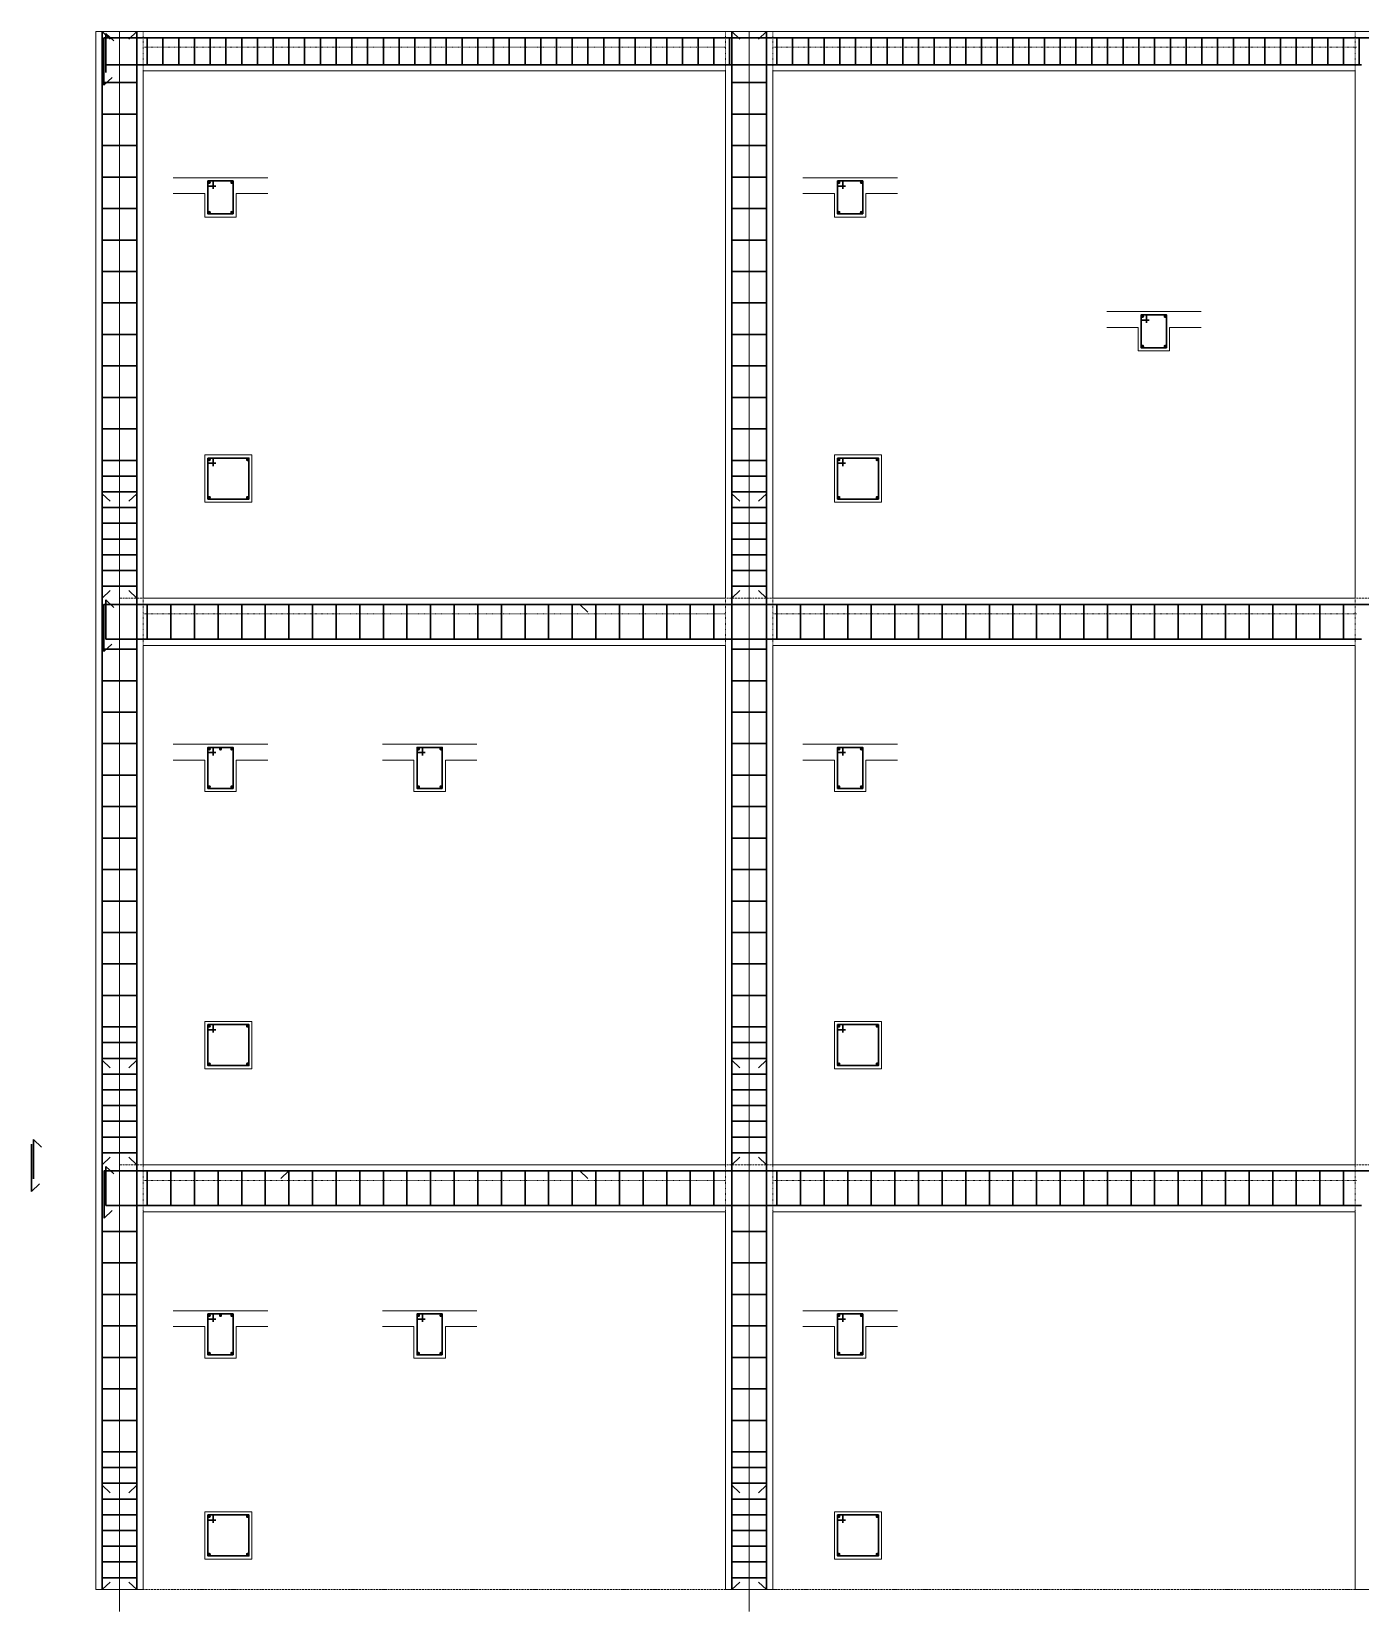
# Model space of a CAD drawing. Header units: millimetres. Extents: x 2451 to 189599, y 100744 to 200848.
# Drawn here: x 79424 to 87866, y 119970 to 130009 of the extents above; entities that cross this region are included whole.
import ezdxf

# ---------------------------------------------------------------- set-up
doc = ezdxf.new("R2010")
doc.units = ezdxf.units.MM
doc.linetypes.add('ACAD_ISO03W100', pattern=[30, 12, -18])
doc.linetypes.add('ACAD_ISO10W100', pattern=[18, 12, -3, 0, -3])
for name, color, linetype, lineweight in [('NÉT KHUẤT KC', 4, 'Continuous', 9), ('NÉT THẤY KC', 7, 'Continuous', 20), ('NÉT ĐẬM Cốt thép - các nét cần nhấn mạnh', 1, 'Continuous', 30), ('TEXT NHỎ KC Dim - Ghi chú', 3, 'Continuous', 18), ('TRUC', 24, 'Continuous', 0)]:
    doc.layers.add(name, color=color, linetype=linetype, lineweight=lineweight)

# ---------------------------------------------------------------- blocks, each defined once
blk = doc.blocks.new('A$Ca5e4a220')
at = {"layer": 'NÉT ĐẬM Cốt thép - các nét cần nhấn mạnh'}
for p, q in [((51, 9900), (0, 9852)), ((51, 9900), (51, 0)), ((51, 0), (0, 48))]:
    blk.add_line(p, q, dxfattribs=at)
blk = doc.blocks.new('*U1143')
at = {"layer": 'NÉT ĐẬM Cốt thép - các nét cần nhấn mạnh'}
blk.add_line((-110, 0), (110, 0), dxfattribs=at)
blk = doc.blocks.new('*U1144')
at = {"layer": 'NÉT ĐẬM Cốt thép - các nét cần nhấn mạnh', "color": 0, "linetype": 'ByBlock', "lineweight": -2, "transparency": 16777216}
for p in [(0, 2200), (0, 2000), (0, 1800), (0, 1600), (0, 1400), (0, 1200), (0, 1000), (0, 800), (0, 600), (0, 400), (0, 200), (0, 0)]:
    blk.add_blockref('*U1143', p, dxfattribs=at)
blk = doc.blocks.new('*U1145')
at = {"layer": 'NÉT ĐẬM Cốt thép - các nét cần nhấn mạnh'}
blk.add_line((-110, 0), (110, 0), dxfattribs=at)
blk = doc.blocks.new('*U1054')
at = {"layer": 'NÉT ĐẬM Cốt thép - các nét cần nhấn mạnh', "color": 0, "linetype": 'ByBlock', "lineweight": -2, "transparency": 16777216}
for p in [(0, 600), (0, 400), (0, 200), (0, 0)]:
    blk.add_blockref('*U1145', p, dxfattribs=at)
blk = doc.blocks.new('*U1055')
at = {"layer": 'NÉT ĐẬM Cốt thép - các nét cần nhấn mạnh'}
blk.add_line((-110, 0), (110, 0), dxfattribs=at)
blk = doc.blocks.new('*U1056')
at = {"layer": 'NÉT ĐẬM Cốt thép - các nét cần nhấn mạnh', "color": 0, "linetype": 'ByBlock', "lineweight": -2, "transparency": 16777216}
for p in [(0, 3200), (0, 3000), (0, 2800), (0, 2600), (0, 2400), (0, 2200), (0, 2000), (0, 1800), (0, 1600), (0, 1400), (0, 1200), (0, 1000), (0, 800), (0, 600), (0, 400), (0, 200), (0, 0)]:
    blk.add_blockref('*U1055', p, dxfattribs=at)
blk = doc.blocks.new('*U1057')
at = {"layer": 'NÉT ĐẬM Cốt thép - các nét cần nhấn mạnh'}
blk.add_line((-110, 0), (110, 0), dxfattribs=at)
blk = doc.blocks.new('*U1058')
at = {"layer": 'NÉT ĐẬM Cốt thép - các nét cần nhấn mạnh', "color": 0, "linetype": 'ByBlock', "lineweight": -2, "transparency": 16777216}
for p in [(0, 600), (0, 400), (0, 200), (0, 0)]:
    blk.add_blockref('*U1057', p, dxfattribs=at)
blk = doc.blocks.new('*U1059')
at = {"layer": 'NÉT ĐẬM Cốt thép - các nét cần nhấn mạnh'}
blk.add_line((-110, 0), (110, 0), dxfattribs=at)
blk = doc.blocks.new('*U1060')
at = {"layer": 'NÉT ĐẬM Cốt thép - các nét cần nhấn mạnh', "color": 0, "linetype": 'ByBlock', "lineweight": -2, "transparency": 16777216}
for p in [(0, 3200), (0, 3000), (0, 2800), (0, 2600), (0, 2400), (0, 2200), (0, 2000), (0, 1800), (0, 1600), (0, 1400), (0, 1200), (0, 1000), (0, 800), (0, 600), (0, 400), (0, 200), (0, 0)]:
    blk.add_blockref('*U1059', p, dxfattribs=at)
blk = doc.blocks.new('*U1061')
at = {"layer": 'NÉT ĐẬM Cốt thép - các nét cần nhấn mạnh'}
blk.add_line((-110, 0), (110, 0), dxfattribs=at)
blk = doc.blocks.new('*U1062')
at = {"layer": 'NÉT ĐẬM Cốt thép - các nét cần nhấn mạnh', "color": 0, "linetype": 'ByBlock', "lineweight": -2, "transparency": 16777216}
for p in [(0, 600), (0, 400), (0, 200), (0, 0)]:
    blk.add_blockref('*U1061', p, dxfattribs=at)
blk = doc.blocks.new('*U1063')
at = {"layer": 'NÉT ĐẬM Cốt thép - các nét cần nhấn mạnh'}
blk.add_line((-110, 0), (110, 0), dxfattribs=at)
blk = doc.blocks.new('*U1064')
at = {"layer": 'NÉT ĐẬM Cốt thép - các nét cần nhấn mạnh', "color": 0, "linetype": 'ByBlock', "lineweight": -2, "transparency": 16777216}
for p in [(0, 2200), (0, 2000), (0, 1800), (0, 1600), (0, 1400), (0, 1200), (0, 1000), (0, 800), (0, 600), (0, 400), (0, 200), (0, 0)]:
    blk.add_blockref('*U1063', p, dxfattribs=at)
blk = doc.blocks.new('*U1065')
at = {"layer": 'NÉT ĐẬM Cốt thép - các nét cần nhấn mạnh'}
blk.add_line((-110, 0), (110, 0), dxfattribs=at)
blk = doc.blocks.new('*U1066')
at = {"layer": 'NÉT ĐẬM Cốt thép - các nét cần nhấn mạnh', "color": 0, "linetype": 'ByBlock', "lineweight": -2, "transparency": 16777216}
for p in [(0, 600), (0, 400), (0, 200), (0, 0)]:
    blk.add_blockref('*U1065', p, dxfattribs=at)
blk = doc.blocks.new('*U1042')
at = {"layer": 'NÉT ĐẬM Cốt thép - các nét cần nhấn mạnh'}
blk.add_line((-110, 0), (110, 0), dxfattribs=at)
blk = doc.blocks.new('*U1043')
at = {"layer": 'NÉT ĐẬM Cốt thép - các nét cần nhấn mạnh', "color": 0, "linetype": 'ByBlock', "lineweight": -2, "transparency": 16777216}
for p in [(0, 3200), (0, 3000), (0, 2800), (0, 2600), (0, 2400), (0, 2200), (0, 2000), (0, 1800), (0, 1600), (0, 1400), (0, 1200), (0, 1000), (0, 800), (0, 600), (0, 400), (0, 200), (0, 0)]:
    blk.add_blockref('*U1042', p, dxfattribs=at)
blk = doc.blocks.new('*U1044')
at = {"layer": 'NÉT ĐẬM Cốt thép - các nét cần nhấn mạnh'}
blk.add_line((-110, 0), (110, 0), dxfattribs=at)
blk = doc.blocks.new('*U1045')
at = {"layer": 'NÉT ĐẬM Cốt thép - các nét cần nhấn mạnh', "color": 0, "linetype": 'ByBlock', "lineweight": -2, "transparency": 16777216}
for p in [(0, 600), (0, 400), (0, 200), (0, 0)]:
    blk.add_blockref('*U1044', p, dxfattribs=at)
blk = doc.blocks.new('*U1067')
at = {"layer": 'NÉT ĐẬM Cốt thép - các nét cần nhấn mạnh'}
blk.add_line((-110, 0), (110, 0), dxfattribs=at)
blk = doc.blocks.new('*U1068')
at = {"layer": 'NÉT ĐẬM Cốt thép - các nét cần nhấn mạnh', "color": 0, "linetype": 'ByBlock', "lineweight": -2, "transparency": 16777216}
for p in [(0, 3200), (0, 3000), (0, 2800), (0, 2600), (0, 2400), (0, 2200), (0, 2000), (0, 1800), (0, 1600), (0, 1400), (0, 1200), (0, 1000), (0, 800), (0, 600), (0, 400), (0, 200), (0, 0)]:
    blk.add_blockref('*U1067', p, dxfattribs=at)
blk = doc.blocks.new('*U1040')
at = {"layer": 'NÉT ĐẬM Cốt thép - các nét cần nhấn mạnh'}
blk.add_line((-110, 0), (110, 0), dxfattribs=at)
blk = doc.blocks.new('*U1041')
at = {"layer": 'NÉT ĐẬM Cốt thép - các nét cần nhấn mạnh', "color": 0, "linetype": 'ByBlock', "lineweight": -2, "transparency": 16777216}
for p in [(0, 600), (0, 400), (0, 200), (0, 0)]:
    blk.add_blockref('*U1040', p, dxfattribs=at)
blk = doc.blocks.new('*U997')
at = {"layer": 'NÉT ĐẬM Cốt thép - các nét cần nhấn mạnh'}
blk.add_line((-110, 0), (110, 0), dxfattribs=at)
blk = doc.blocks.new('*U1005')
at = {"layer": 'NÉT ĐẬM Cốt thép - các nét cần nhấn mạnh', "color": 0, "linetype": 'ByBlock', "lineweight": -2, "transparency": 16777216}
for p in [(0, 3600), (0, 3450), (0, 3300), (0, 3150), (0, 3000), (0, 2850), (0, 2700), (0, 2550), (0, 2400), (0, 2250), (0, 2100), (0, 1950), (0, 1800), (0, 1650), (0, 1500), (0, 1350), (0, 1200), (0, 1050), (0, 900), (0, 750), (0, 600), (0, 450), (0, 300), (0, 150), (0, 0)]:
    blk.add_blockref('*U997', p, dxfattribs=at)
blk = doc.blocks.new('*U1006')
at = {"layer": 'NÉT ĐẬM Cốt thép - các nét cần nhấn mạnh'}
blk.add_line((-110, 0), (110, 0), dxfattribs=at)
blk = doc.blocks.new('*U1007')
at = {"layer": 'NÉT ĐẬM Cốt thép - các nét cần nhấn mạnh', "color": 0, "linetype": 'ByBlock', "lineweight": -2, "transparency": 16777216}
for p in [(0, 3600), (0, 3450), (0, 3300), (0, 3150), (0, 3000), (0, 2850), (0, 2700), (0, 2550), (0, 2400), (0, 2250), (0, 2100), (0, 1950), (0, 1800), (0, 1650), (0, 1500), (0, 1350), (0, 1200), (0, 1050), (0, 900), (0, 750), (0, 600), (0, 450), (0, 300), (0, 150), (0, 0)]:
    blk.add_blockref('*U1006', p, dxfattribs=at)
blk = doc.blocks.new('*U1012')
at = {"layer": 'NÉT ĐẬM Cốt thép - các nét cần nhấn mạnh'}
blk.add_line((-110, 0), (110, 0), dxfattribs=at)
blk = doc.blocks.new('*U998')
at = {"layer": 'NÉT ĐẬM Cốt thép - các nét cần nhấn mạnh', "color": 0, "linetype": 'ByBlock', "lineweight": -2, "transparency": 16777216}
for p in [(0, 3600), (0, 3450), (0, 3300), (0, 3150), (0, 3000), (0, 2850), (0, 2700), (0, 2550), (0, 2400), (0, 2250), (0, 2100), (0, 1950), (0, 1800), (0, 1650), (0, 1500), (0, 1350), (0, 1200), (0, 1050), (0, 900), (0, 750), (0, 600), (0, 450), (0, 300), (0, 150), (0, 0)]:
    blk.add_blockref('*U1012', p, dxfattribs=at)
blk = doc.blocks.new('*U999')
at = {"layer": 'NÉT ĐẬM Cốt thép - các nét cần nhấn mạnh'}
blk.add_line((-110, 0), (110, 0), dxfattribs=at)
blk = doc.blocks.new('*U1000')
at = {"layer": 'NÉT ĐẬM Cốt thép - các nét cần nhấn mạnh', "color": 0, "linetype": 'ByBlock', "lineweight": -2, "transparency": 16777216}
for p in [(0, 3600), (0, 3450), (0, 3300), (0, 3150), (0, 3000), (0, 2850), (0, 2700), (0, 2550), (0, 2400), (0, 2250), (0, 2100), (0, 1950), (0, 1800), (0, 1650), (0, 1500), (0, 1350), (0, 1200), (0, 1050), (0, 900), (0, 750), (0, 600), (0, 450), (0, 300), (0, 150), (0, 0)]:
    blk.add_blockref('*U999', p, dxfattribs=at)
blk = doc.blocks.new('*U1003')
at = {"layer": 'NÉT ĐẬM Cốt thép - các nét cần nhấn mạnh'}
blk.add_line((-110, 0), (61, 0), dxfattribs=at)
blk = doc.blocks.new('*U1004')
at = {"layer": 'NÉT ĐẬM Cốt thép - các nét cần nhấn mạnh', "color": 0, "linetype": 'ByBlock', "lineweight": -2, "transparency": 16777216}
for p in [(0, 3700), (0, 3600), (0, 3500), (0, 3400), (0, 3300), (0, 3200), (0, 3100), (0, 3000), (0, 2900), (0, 2800), (0, 2700), (0, 2600), (0, 2500), (0, 2400), (0, 2300), (0, 2200), (0, 2100), (0, 2000), (0, 1900), (0, 1800), (0, 1700), (0, 1600), (0, 1500), (0, 1400), (0, 1300), (0, 1200), (0, 1100), (0, 1000), (0, 900), (0, 800), (0, 700), (0, 600), (0, 500), (0, 400), (0, 300), (0, 200), (0, 100), (0, 0)]:
    blk.add_blockref('*U1003', p, dxfattribs=at)
blk = doc.blocks.new('*U979')
at = {"layer": 'NÉT ĐẬM Cốt thép - các nét cần nhấn mạnh'}
blk.add_line((-110, 0), (61, 0), dxfattribs=at)
blk = doc.blocks.new('*U980')
at = {"layer": 'NÉT ĐẬM Cốt thép - các nét cần nhấn mạnh', "color": 0, "linetype": 'ByBlock', "lineweight": -2, "transparency": 16777216}
for p in [(0, 3700), (0, 3600), (0, 3500), (0, 3400), (0, 3300), (0, 3200), (0, 3100), (0, 3000), (0, 2900), (0, 2800), (0, 2700), (0, 2600), (0, 2500), (0, 2400), (0, 2300), (0, 2200), (0, 2100), (0, 2000), (0, 1900), (0, 1800), (0, 1700), (0, 1600), (0, 1500), (0, 1400), (0, 1300), (0, 1200), (0, 1100), (0, 1000), (0, 900), (0, 800), (0, 700), (0, 600), (0, 500), (0, 400), (0, 300), (0, 200), (0, 100), (0, 0)]:
    blk.add_blockref('*U979', p, dxfattribs=at)
blk = doc.blocks.new('A$C11ba0f39')
at = {"layer": 'NÉT ĐẬM Cốt thép - các nét cần nhấn mạnh'}
for p, q in [((12, 80), (12, 329)), ((12, 329), (63, 281)), ((0, 0), (0, 300)), ((0, 0), (51, 48))]:
    blk.add_line(p, q, dxfattribs=at)

msp = doc.modelspace()

# ---------------------------------------------------------------- linework, layer by layer
at = {"layer": 'NÉT KHUẤT KC', "linetype": 'ACAD_ISO03W100', "ltscale": 0.2}
for p, q in [((80132.6, 130008.9), (80132.6, 120108.9)), ((83832.6, 130008.9), (83832.6, 120108.9)), ((84132.6, 130008.9), (84132.6, 120108.9)), ((87832.6, 130008.9), (87832.6, 120108.9)), ((80132.6, 129908.9), (83832.6, 129908.9)), ((84132.6, 129908.9), (87844.9, 129908.9)), ((80132.6, 126308.9), (83832.6, 126308.9)), ((84132.6, 126308.9), (87844.9, 126308.9)), ((80132.6, 122708.9), (83832.6, 122708.9)), ((84132.6, 122708.9), (87844.9, 122708.9))]:
    msp.add_line(p, q, dxfattribs=at)
at = {"layer": 'NÉT THẤY KC'}
for p, q in [((79832.6, 130008.9), (79832.6, 120108.9)), ((79832.6, 130008.9), (94132.6, 130008.9)), ((80132.6, 130008.9), (83832.6, 130008.9)), ((84132.6, 130008.9), (87844.9, 130008.9)), ((80132.6, 129758.9), (80132.6, 126408.9)), ((80132.6, 129758.9), (83832.6, 129758.9)), ((83832.6, 129758.9), (83832.6, 126408.9)), ((84132.6, 129758.9), (84132.6, 126408.9)), ((84132.6, 129758.9), (87832.6, 129758.9)), ((87832.6, 129758.9), (87832.6, 126408.9)), ((80324, 129080.3), (80924, 129080.3)), ((84324, 129080.3), (84924, 129080.3)), ((80324, 128980.3), (80524, 128980.3)), ((80524, 128830.3), (80524, 128980.3)), ((80724, 128980.3), (80924, 128980.3)), ((80724, 128980.3), (80724, 128830.3)), ((84324, 128980.3), (84524, 128980.3)), ((84524, 128830.3), (84524, 128980.3)), ((84724, 128980.3), (84924, 128980.3)), ((84724, 128980.3), (84724, 128830.3)), ((80524, 128830.3), (80724, 128830.3)), ((84524, 128830.3), (84724, 128830.3)), ((86253.7, 128229.3), (86853.7, 128229.3)), ((86253.7, 128129.3), (86453.7, 128129.3)), ((86453.7, 127979.3), (86453.7, 128129.3)), ((86653.7, 128129.3), (86853.7, 128129.3)), ((86653.7, 128129.3), (86653.7, 127979.3)), ((86453.7, 127979.3), (86653.7, 127979.3)), ((80824, 127318.8), (80524, 127318.8)), ((84824, 127318.8), (84524, 127318.8)), ((80132.6, 126408.9), (83832.6, 126408.9)), ((80132.6, 126408.9), (83832.6, 126408.9)), ((84132.6, 126408.9), (87832.6, 126408.9)), ((84132.6, 126408.9), (87832.6, 126408.9)), ((80132.6, 126108.9), (80132.6, 122808.9)), ((80132.6, 126108.9), (83832.6, 126108.9)), ((80132.6, 126108.9), (83832.6, 126108.9)), ((83832.6, 126108.9), (83832.6, 122808.9)), ((84132.6, 126108.9), (84132.6, 122808.9)), ((84132.6, 126108.9), (87832.6, 126108.9)), ((84132.6, 126108.9), (87832.6, 126108.9)), ((87832.6, 126108.9), (87832.6, 122808.9)), ((80324, 125480.3), (80924, 125480.3)), ((81653.1, 125480.3), (82253.1, 125480.3)), ((84324, 125480.3), (84924, 125480.3)), ((80324, 125380.3), (80524, 125380.3)), ((80524, 125180.3), (80524, 125380.3)), ((80724, 125380.3), (80924, 125380.3)), ((80724, 125380.3), (80724, 125180.3)), ((81653.1, 125380.3), (81853.1, 125380.3)), ((81853.1, 125180.3), (81853.1, 125380.3)), ((82053.1, 125380.3), (82253.1, 125380.3)), ((82053.1, 125380.3), (82053.1, 125180.3)), ((84324, 125380.3), (84524, 125380.3)), ((84524, 125180.3), (84524, 125380.3)), ((84724, 125380.3), (84924, 125380.3)), ((84724, 125380.3), (84724, 125180.3)), ((80524, 125180.3), (80724, 125180.3)), ((81853.1, 125180.3), (82053.1, 125180.3)), ((84524, 125180.3), (84724, 125180.3)), ((80824, 123718.8), (80524, 123718.8)), ((84824, 123718.8), (84524, 123718.8)), ((80132.6, 122808.9), (83832.6, 122808.9)), ((84132.6, 122808.9), (87832.6, 122808.9)), ((80132.6, 122508.9), (80132.6, 120108.9)), ((80132.6, 122508.9), (83832.6, 122508.9)), ((83832.6, 122508.9), (83832.6, 120108.9)), ((84132.6, 122508.9), (84132.6, 120108.9)), ((84132.6, 122508.9), (87832.6, 122508.9)), ((87832.6, 122508.9), (87832.6, 120108.9)), ((80324, 121880.3), (80924, 121880.3)), ((81653.1, 121880.3), (82253.1, 121880.3)), ((84324, 121880.3), (84924, 121880.3)), ((80324, 121780.3), (80524, 121780.3)), ((80524, 121580.3), (80524, 121780.3)), ((80724, 121780.3), (80924, 121780.3)), ((80724, 121780.3), (80724, 121580.3)), ((81653.1, 121780.3), (81853.1, 121780.3)), ((81853.1, 121580.3), (81853.1, 121780.3)), ((82053.1, 121780.3), (82253.1, 121780.3)), ((82053.1, 121780.3), (82053.1, 121580.3)), ((84324, 121780.3), (84524, 121780.3)), ((84524, 121580.3), (84524, 121780.3)), ((84724, 121780.3), (84924, 121780.3)), ((84724, 121780.3), (84724, 121580.3)), ((80524, 121580.3), (80724, 121580.3)), ((81853.1, 121580.3), (82053.1, 121580.3)), ((84524, 121580.3), (84724, 121580.3)), ((80824, 120603.3), (80524, 120603.3)), ((84824, 120603.3), (84524, 120603.3)), ((79832.6, 120108.9), (80132.6, 120108.9)), ((83832.6, 120108.9), (84132.6, 120108.9)), ((87832.6, 120108.9), (88132.6, 120108.9))]:
    msp.add_line(p, q, dxfattribs=at)
for points in [[(80524, 127318.8), (80824, 127318.8), (80824, 127018.8), (80524, 127018.8)], [(84524, 127318.8), (84824, 127318.8), (84824, 127018.8), (84524, 127018.8)], [(80524, 123718.8), (80824, 123718.8), (80824, 123418.8), (80524, 123418.8)], [(84524, 123718.8), (84824, 123718.8), (84824, 123418.8), (84524, 123418.8)], [(80524, 120603.3), (80824, 120603.3), (80824, 120303.3), (80524, 120303.3)], [(84524, 120603.3), (84824, 120603.3), (84824, 120303.3), (84524, 120303.3)]]:
    msp.add_lwpolyline(points, close=True, dxfattribs=at)
at = {"layer": 'NÉT ĐẬM Cốt thép - các nét cần nhấn mạnh'}
for p, q in [((79883.7, 129968.8), (94082.6, 129969.1)), ((84072.6, 129968.9), (83833.1, 129968.9)), ((83892.6, 129968.9), (84132, 129968.9)), ((79895.4, 129798), (87872.6, 129798)), ((84022.6, 129798), (83833.1, 129798)), ((83942.6, 129798), (84132, 129798)), ((80544, 129027.1), (80594.4, 129027.1)), ((80577.2, 129060.3), (80577.2, 129009.9)), ((84544, 129027.1), (84594.4, 129027.1)), ((84577.2, 129060.3), (84577.2, 129009.9)), ((86506.8, 128209.3), (86506.8, 128158.9)), ((86473.7, 128176.1), (86524, 128176.1)), ((80577.2, 127298.8), (80577.2, 127248.4)), ((84577.2, 127298.8), (84577.2, 127248.4)), ((80544, 127265.6), (80594.4, 127265.6)), ((84544, 127265.6), (84594.4, 127265.6)), ((79872.6, 127072.3), (79923.4, 127024.1)), ((79872.6, 127072.3), (79923.4, 127024.1)), ((80092.6, 127072.3), (80041.8, 127024.1)), ((80092.6, 127072.3), (80041.8, 127024.1)), ((83872.6, 127072.3), (83923.4, 127024.1)), ((83872.6, 127072.3), (83923.4, 127024.1)), ((84092.6, 127072.3), (84041.8, 127024.1)), ((84092.6, 127072.3), (84041.8, 127024.1)), ((79872.6, 126408.9), (79923.4, 126457)), ((79872.6, 126408.9), (79923.4, 126457)), ((80092.6, 126408.9), (80041.8, 126457)), ((80092.6, 126408.9), (80041.8, 126457)), ((83872.6, 126408.9), (83923.4, 126457)), ((83872.6, 126408.9), (83923.4, 126457)), ((84092.6, 126408.9), (84041.8, 126457)), ((84092.6, 126408.9), (84041.8, 126457)), ((82958.4, 126320.7), (82907.6, 126368.9)), ((79896.1, 126148.9), (87872.6, 126148.9)), ((80544, 125427.1), (80594.4, 125427.1)), ((80577.2, 125460.3), (80577.2, 125409.9)), ((81873.1, 125427.1), (81923.4, 125427.1)), ((81906.3, 125460.3), (81906.3, 125409.9)), ((84544, 125427.1), (84594.4, 125427.1)), ((84577.2, 125460.3), (84577.2, 125409.9)), ((80577.2, 123698.8), (80577.2, 123648.4)), ((84577.2, 123698.8), (84577.2, 123648.4)), ((80544, 123665.6), (80594.4, 123665.6)), ((84544, 123665.6), (84594.4, 123665.6)), ((79872.6, 123472.3), (79923.4, 123424.1)), ((80092.6, 123472.3), (80041.8, 123424.1)), ((83872.6, 123472.3), (83923.4, 123424.1)), ((84092.6, 123472.3), (84041.8, 123424.1)), ((79872.6, 122808.9), (79923.4, 122857)), ((80092.6, 122808.9), (80041.8, 122857)), ((83872.6, 122808.9), (83923.4, 122857)), ((84092.6, 122808.9), (84041.8, 122857)), ((81006.7, 122720.7), (81057.5, 122768.9)), ((82958.5, 122720.7), (82907.6, 122768.9)), ((79895.4, 122548.9), (87872.6, 122548.9)), ((80544, 121827.1), (80594.4, 121827.1)), ((80577.2, 121860.3), (80577.2, 121809.9)), ((81873.1, 121827.1), (81923.4, 121827.1)), ((81906.3, 121860.3), (81906.3, 121809.9)), ((84544, 121827.1), (84594.4, 121827.1)), ((84577.2, 121860.3), (84577.2, 121809.9)), ((79872.6, 120772.3), (79923.4, 120724.1)), ((80092.6, 120772.3), (80041.8, 120724.1)), ((83872.6, 120772.3), (83923.4, 120724.1)), ((84092.6, 120772.3), (84041.8, 120724.1)), ((80577.2, 120583.3), (80577.2, 120533)), ((84577.2, 120583.3), (84577.2, 120533)), ((80544, 120550.1), (80594.4, 120550.1)), ((84544, 120550.1), (84594.4, 120550.1)), ((79872.6, 120108.9), (79923.4, 120157)), ((80092.6, 120108.9), (80041.8, 120157)), ((83872.6, 120108.9), (83923.4, 120157)), ((84092.6, 120108.9), (84041.8, 120157))]:
    msp.add_line(p, q, dxfattribs=at)
at = {"layer": 'NÉT ĐẬM Cốt thép - các nét cần nhấn mạnh', "const_width": 10}
for points in [[(80547.7, 129050.5, 1), (80557.7, 129050.5, 1)], [(80700.4, 129050.5, -1), (80690.4, 129050.5, -1)], [(84547.7, 129050.5, 1), (84557.7, 129050.5, 1)], [(84700.4, 129050.5, -1), (84690.4, 129050.5, -1)], [(80547.7, 128860, -1), (80557.7, 128860, -1)], [(80700.4, 128860, 1), (80690.4, 128860, 1)], [(84547.7, 128860, -1), (84557.7, 128860, -1)], [(84700.4, 128860, 1), (84690.4, 128860, 1)], [(86477.3, 128199.5, 1), (86487.3, 128199.5, 1)], [(86630, 128199.5, -1), (86620, 128199.5, -1)], [(86477.3, 128009.1, -1), (86487.3, 128009.1, -1)], [(86630, 128009.1, 1), (86620, 128009.1, 1)], [(80547.7, 127289, 1), (80557.7, 127289, 1)], [(80800.4, 127289, -1), (80790.4, 127289, -1)], [(84547.7, 127289, 1), (84557.7, 127289, 1)], [(84800.4, 127289, -1), (84790.4, 127289, -1)], [(80547.7, 127048.6, -1), (80557.7, 127048.6, -1)], [(80800.4, 127048.6, 1), (80790.4, 127048.6, 1)], [(84547.7, 127048.6, -1), (84557.7, 127048.6, -1)], [(84800.4, 127048.6, 1), (84790.4, 127048.6, 1)], [(80547.7, 125450.5, 1), (80557.7, 125450.5, 1)], [(80628.8, 125450.5, -1), (80618.8, 125450.5, -1)], [(80700.4, 125450.5, -1), (80690.4, 125450.5, -1)], [(81876.8, 125450.5, 1), (81886.8, 125450.5, 1)], [(82029.4, 125450.5, -1), (82019.4, 125450.5, -1)], [(84547.7, 125450.5, 1), (84557.7, 125450.5, 1)], [(84700.4, 125450.5, -1), (84690.4, 125450.5, -1)], [(80547.7, 125210, -1), (80557.7, 125210, -1)], [(80700.4, 125210, 1), (80690.4, 125210, 1)], [(81876.8, 125210, -1), (81886.8, 125210, -1)], [(82029.4, 125210, 1), (82019.4, 125210, 1)], [(84547.7, 125210, -1), (84557.7, 125210, -1)], [(84700.4, 125210, 1), (84690.4, 125210, 1)], [(80547.7, 123689, 1), (80557.7, 123689, 1)], [(80800.4, 123689, -1), (80790.4, 123689, -1)], [(84547.7, 123689, 1), (84557.7, 123689, 1)], [(84800.4, 123689, -1), (84790.4, 123689, -1)], [(80547.7, 123448.6, -1), (80557.7, 123448.6, -1)], [(80800.4, 123448.6, 1), (80790.4, 123448.6, 1)], [(84547.7, 123448.6, -1), (84557.7, 123448.6, -1)], [(84800.4, 123448.6, 1), (84790.4, 123448.6, 1)], [(80547.7, 121850.5, 1), (80557.7, 121850.5, 1)], [(80628.8, 121850.5, -1), (80618.8, 121850.5, -1)], [(80700.4, 121850.5, -1), (80690.4, 121850.5, -1)], [(81876.8, 121850.5, 1), (81886.8, 121850.5, 1)], [(82029.4, 121850.5, -1), (82019.4, 121850.5, -1)], [(84547.7, 121850.5, 1), (84557.7, 121850.5, 1)], [(84700.4, 121850.5, -1), (84690.4, 121850.5, -1)], [(80547.7, 121610, -1), (80557.7, 121610, -1)], [(80700.4, 121610, 1), (80690.4, 121610, 1)], [(81876.8, 121610, -1), (81886.8, 121610, -1)], [(82029.4, 121610, 1), (82019.4, 121610, 1)], [(84547.7, 121610, -1), (84557.7, 121610, -1)], [(84700.4, 121610, 1), (84690.4, 121610, 1)], [(80547.7, 120573.5, 1), (80557.7, 120573.5, 1)], [(80800.4, 120573.5, -1), (80790.4, 120573.5, -1)], [(84547.7, 120573.5, 1), (84557.7, 120573.5, 1)], [(84800.4, 120573.5, -1), (84790.4, 120573.5, -1)], [(80547.7, 120333.1, -1), (80557.7, 120333.1, -1)], [(80800.4, 120333.1, 1), (80790.4, 120333.1, 1)], [(84547.7, 120333.1, -1), (84557.7, 120333.1, -1)], [(84800.4, 120333.1, 1), (84790.4, 120333.1, 1)]]:
    msp.add_lwpolyline(points, format="xyb", close=True, dxfattribs=at)
at = {"layer": 'NÉT ĐẬM Cốt thép - các nét cần nhấn mạnh'}
for points in [[(80704, 128850.3), (80544, 128850.3), (80544, 129060.3), (80704, 129060.3)], [(84704, 128850.3), (84544, 128850.3), (84544, 129060.3), (84704, 129060.3)], [(86633.7, 127999.3), (86473.7, 127999.3), (86473.7, 128209.3), (86633.7, 128209.3)], [(80544, 127298.8), (80804, 127298.8), (80804, 127038.8), (80544, 127038.8)], [(84544, 127298.8), (84804, 127298.8), (84804, 127038.8), (84544, 127038.8)], [(80704, 125200.3), (80544, 125200.3), (80544, 125460.3), (80704, 125460.3)], [(82033.1, 125200.3), (81873.1, 125200.3), (81873.1, 125460.3), (82033.1, 125460.3)], [(84704, 125200.3), (84544, 125200.3), (84544, 125460.3), (84704, 125460.3)], [(80544, 123698.8), (80804, 123698.8), (80804, 123438.8), (80544, 123438.8)], [(84544, 123698.8), (84804, 123698.8), (84804, 123438.8), (84544, 123438.8)], [(80704, 121600.3), (80544, 121600.3), (80544, 121860.3), (80704, 121860.3)], [(82033.1, 121600.3), (81873.1, 121600.3), (81873.1, 121860.3), (82033.1, 121860.3)], [(84704, 121600.3), (84544, 121600.3), (84544, 121860.3), (84704, 121860.3)], [(80544, 120583.3), (80804, 120583.3), (80804, 120323.3), (80544, 120323.3)], [(84544, 120583.3), (84804, 120583.3), (84804, 120323.3), (84544, 120323.3)]]:
    msp.add_lwpolyline(points, close=True, dxfattribs=at)
for points in [[(79883.7, 126068.8), (79883.3, 126368.8), (94082.6, 126369.1), (94082.6, 126069.1)], [(79883.8, 122468.8), (79883.9, 122768.8), (94082.6, 122769.1), (94082.6, 122469.1)]]:
    msp.add_lwpolyline(points, dxfattribs=at)
at = {"layer": 'TRUC', "linetype": 'ACAD_ISO10W100'}
for p, q in [((94132.6, 130008.9), (79882.6, 130008.9)), ((94132.6, 126408.9), (79982.6, 126408.9)), ((94132.6, 122808.9), (79982.6, 122808.9)), ((94132.6, 120108.9), (79882.6, 120108.9))]:
    msp.add_line(p, q, dxfattribs=at)
at = {"layer": 'TRUC', "linetype": 'ACAD_ISO10W100', "ltscale": 0.2}
for points in [[(79982.6, 130008.9), (79982.6, 119970.3)], [(83982.6, 130008.9), (83982.6, 119970.3)]]:
    msp.add_lwpolyline(points, dxfattribs=at)

# ---------------------------------------------------------------- block references
at = {"layer": 'NÉT THẤY KC', "xscale": -1}
for p in [(79923.4, 120108.9), (83923.4, 120108.9)]:
    msp.add_blockref('A$Ca5e4a220', p, dxfattribs=at)
at = {"layer": 'NÉT THẤY KC'}
for p in [(80041.8, 120108.9), (84041.8, 120108.9)]:
    msp.add_blockref('A$Ca5e4a220', p, dxfattribs=at)
at = {"layer": 'NÉT ĐẬM Cốt thép - các nét cần nhấn mạnh', "rotation": 270}
for name, p in [('*U1004', (80158.5, 129858.9)), ('*U980', (84158.5, 129858.9)), ('*U998', (80158.5, 126258.9)), ('*U1000', (84158.5, 126258.9)), ('*U1005', (80158.5, 122658.9)), ('*U1007', (84158.5, 122658.9))]:
    msp.add_blockref(name, p, dxfattribs=at)
at = {"layer": 'NÉT ĐẬM Cốt thép - các nét cần nhấn mạnh'}
for name, p in [('*U1060', (79982.6, 126484.4)), ('*U1068', (83982.6, 126484.4)), ('*U1062', (79982.6, 126584.4)), ('*U1041', (83982.6, 126584.4)), ('*U1056', (79982.6, 122884.4)), ('*U1043', (83982.6, 122884.4)), ('*U1058', (79982.6, 122984.4)), ('*U1045', (83982.6, 122984.4)), ('*U1144', (79982.6, 120184.4)), ('*U1064', (83982.6, 120184.4)), ('*U1054', (79982.6, 120284.4)), ('*U1066', (83982.6, 120284.4))]:
    msp.add_blockref(name, p, dxfattribs=at)
at = {"layer": 'TEXT NHỎ KC Dim - Ghi chú'}
for p in [(79883.7, 129668.8), (79883.3, 126068.8), (79423.9, 122639.1), (79883.9, 122468.8)]:
    msp.add_blockref('A$C11ba0f39', p, dxfattribs=at)

doc.saveas('drawing.dxf')
